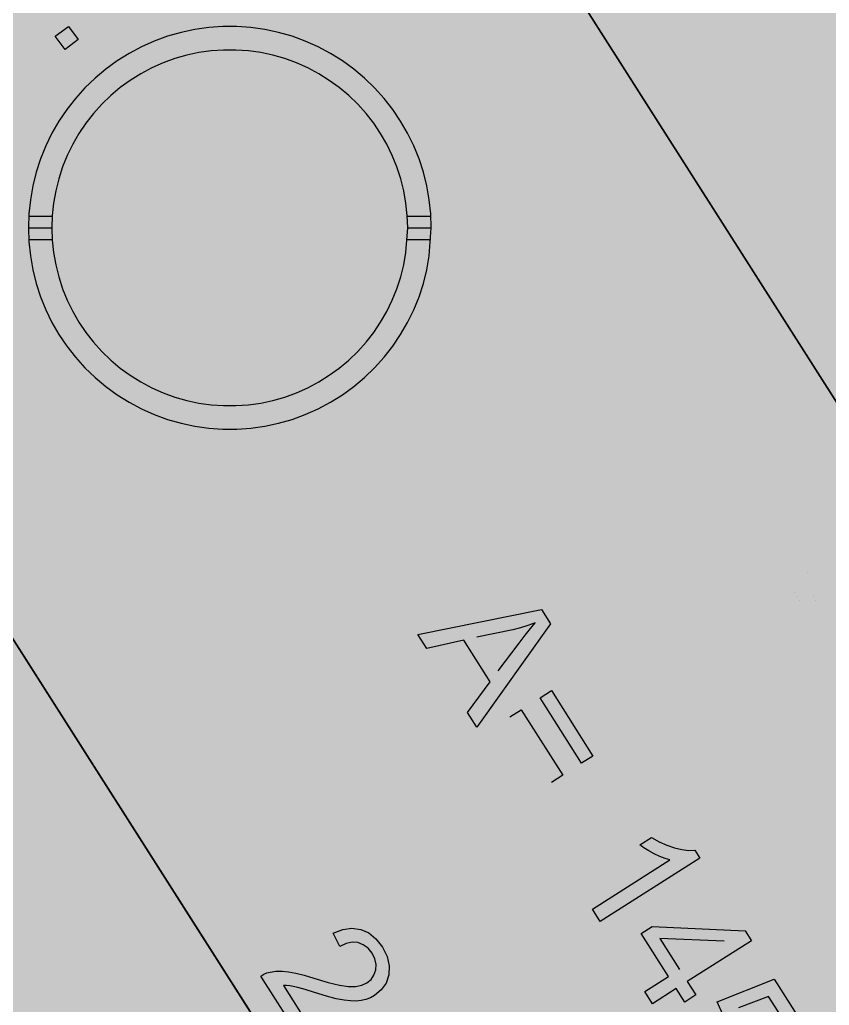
# Model space of a CAD drawing. Extents: x -5280327 to 29700, y -3925683 to 5564800.
# Drawn here: x 19512.8 to 19782.6, y 5512.1 to 5840.6 of the extents above; entities that cross this region are included whole.
import ezdxf

# ---------------------------------------------------------------- set-up
doc = ezdxf.new("R2010")
doc.units = 0
doc.linetypes.add('6', pattern=[2640.874023, 1320.437012, -1320.437012])
doc.layers.get('0').update_dxf_attribs({"linetype": 'CONTINUOUS'})
for name, color, linetype in [('31_PREDIOS_TOTAL', 7, 'CONTINUOUS'), ('CIRCULO', 7, 'CONTINUOUS'), ('LOTES', 7, 'CONTINUOUS')]:
    doc.layers.add(name, color=color, linetype=linetype)

msp = doc.modelspace()

# ---------------------------------------------------------------- linework, layer by layer
at = {"color": 7, "linetype": '6', "const_width": 10343.08}
msp.add_lwpolyline([(0, 29405.62), (24528.32, 0)], dxfattribs=at)
msp.add_lwpolyline([(0, 29405.62), (24528.32, 0)], dxfattribs=at)
at = {"layer": '31_PREDIOS_TOTAL', "color": 7, "const_width": 0.00153}
for points in [[(19785.54, 5635.41), (19781.64, 5632.92), (19767.73, 5654.76), (19767.73, 5654.76), (19768.72, 5655.34), (19769.76, 5655.78), (19770.85, 5656.08), (19770.85, 5656.08), (19772.76, 5656.36), (19774.79, 5656.4), (19776.95, 5656.21), (19776.95, 5656.21), (19779.36, 5655.77), (19782.15, 5655.06), (19785.33, 5654.09)], [(19785.65, 5649.25), (19782.46, 5650.24), (19780.08, 5650.92), (19778.51, 5651.29), (19778.51, 5651.29), (19777.36, 5651.48), (19776.27, 5651.59), (19775.22, 5651.61), (19785.54, 5635.41)]]:
    msp.add_lwpolyline(points, dxfattribs=at)
at = {"layer": '31_PREDIOS_TOTAL', "color": 7}
for points in [[(19527.88, 5830.75, 33030.86), (19524.62, 5835.16, 33030.86), (19529.03, 5838.41, 33030.86), (19532.28, 5834.01, 33030.86), (19527.88, 5830.75, 33030.86)], [(19645.53, 5635.68, 33030.86), (19686.66, 5643.97, 33030.86), (19689.65, 5639.25, 33030.86), (19665.17, 5604.73, 33030.86), (19662.01, 5609.72, 33030.86), (19669.58, 5619.93, 33030.86), (19660.8, 5633.76, 33030.86), (19648.48, 5631.03, 33030.86), (19645.53, 5635.68, 33030.86)], [(19672.28, 5623.55, 33030.86), (19679.25, 5632.81, 33030.86), (19679.25, 5632.81, 33030.86), (19681.25, 5635.43, 33030.86), (19683.04, 5637.67, 33030.86), (19684.62, 5639.51, 33030.86), (19684.62, 5639.51, 33030.86), (19682.2, 5638.64, 33030.86), (19679.71, 5637.9, 33030.86), (19677.17, 5637.28, 33030.86), (19665.16, 5634.76, 33030.86)], [(19700.06, 5592.74, 33030.86), (19686.21, 5614.57, 33030.86), (19689.99, 5616.98, 33030.86), (19703.85, 5595.14, 33030.86), (19700.06, 5592.74, 33030.86)], [(19676.17, 5608.2, 33030.86), (19679.96, 5610.6, 33030.86), (19693.82, 5588.77, 33030.86), (19690.03, 5586.36, 33030.86)], [(19706.24, 5540.04, 33030.86), (19703.66, 5544.1, 33030.86), (19729.53, 5560.52, 33030.86), (19729.53, 5560.52, 33030.86), (19727.91, 5561.01, 33030.86), (19726.17, 5561.7, 33030.86), (19724.29, 5562.59, 33030.86), (19724.29, 5562.59, 33030.86), (19722.46, 5563.59, 33030.86), (19720.86, 5564.57, 33030.86), (19719.48, 5565.54, 33030.86), (19723.41, 5568.03, 33030.86), (19723.41, 5568.03, 33030.86), (19725.93, 5566.58, 33030.86), (19728.48, 5565.41, 33030.86), (19731.06, 5564.54, 33030.86), (19731.06, 5564.54, 33030.86), (19733.54, 5563.96, 33030.86), (19735.78, 5563.69, 33030.86), (19737.78, 5563.73, 33030.86), (19739.44, 5561.12, 33030.86), (19706.24, 5540.04, 33030.86)], [(19607.07, 5499.96, 33030.86), (19593.16, 5521.79, 33030.86), (19593.16, 5521.79, 33030.86), (19594.15, 5522.38, 33030.86), (19595.19, 5522.82, 33030.86), (19596.28, 5523.12, 33030.86), (19596.28, 5523.12, 33030.86), (19598.18, 5523.39, 33030.86), (19600.22, 5523.43, 33030.86), (19602.37, 5523.24, 33030.86), (19602.37, 5523.24, 33030.86), (19604.79, 5522.8, 33030.86), (19607.58, 5522.1, 33030.86), (19610.76, 5521.12, 33030.86), (19610.76, 5521.12, 33030.86), (19615.54, 5519.66, 33030.86), (19619.41, 5518.72, 33030.86), (19622.39, 5518.3, 33030.86), (19622.39, 5518.3, 33030.86), (19624.75, 5518.32, 33030.86), (19626.77, 5518.73, 33030.86), (19628.47, 5519.51, 33030.86), (19628.47, 5519.51, 33030.86), (19629.87, 5520.67, 33030.86), (19630.86, 5522.11, 33030.86), (19631.44, 5523.83, 33030.86), (19631.44, 5523.83, 33030.86), (19631.56, 5525.68, 33030.86), (19631.15, 5527.53, 33030.86), (19630.24, 5529.38, 33030.86), (19630.24, 5529.38, 33030.86), (19628.88, 5531.07, 33030.86), (19627.3, 5532.26, 33030.86), (19625.49, 5532.94, 33030.86), (19625.49, 5532.94, 33030.86), (19623.55, 5533.08, 33030.86), (19621.55, 5532.64, 33030.86), (19619.49, 5531.63, 33030.86), (19617.27, 5536.07, 33030.86), (19617.27, 5536.07, 33030.86), (19620.48, 5537.34, 33030.86), (19623.53, 5537.78, 33030.86), (19626.43, 5537.37, 33030.86), (19626.43, 5537.37, 33030.86), (19629.11, 5536.16, 33030.86), (19631.52, 5534.18, 33030.86), (19633.65, 5531.42, 33030.86), (19633.65, 5531.42, 33030.86), (19635.24, 5528.29, 33030.86), (19635.95, 5525.22, 33030.86), (19635.81, 5522.22, 33030.86), (19635.81, 5522.22, 33030.86), (19634.89, 5519.47, 33030.86), (19633.3, 5517.16, 33030.86), (19631.04, 5515.29, 33030.86), (19631.04, 5515.29, 33030.86), (19629.66, 5514.54, 33030.86), (19628.19, 5513.98, 33030.86), (19626.62, 5513.61, 33030.86), (19626.62, 5513.61, 33030.86), (19624.9, 5513.45, 33030.86), (19622.99, 5513.49, 33030.86), (19620.87, 5513.74, 33030.86), (19620.87, 5513.74, 33030.86), (19618.31, 5514.26, 33030.86), (19615.05, 5515.11, 33030.86), (19611.08, 5516.29, 33030.86), (19611.08, 5516.29, 33030.86), (19607.89, 5517.27, 33030.86), (19605.51, 5517.95, 33030.86), (19603.93, 5518.33, 33030.86), (19603.93, 5518.33, 33030.86), (19602.79, 5518.52, 33030.86), (19601.69, 5518.62, 33030.86), (19600.65, 5518.64, 33030.86), (19610.96, 5502.44, 33030.86)], [(19721.1, 5516.63, 33030.86), (19729.01, 5521.66, 33030.86), (19719.91, 5536, 33030.86), (19723.63, 5538.36, 33030.86), (19754.64, 5536.87, 33030.86), (19756.74, 5533.56, 33030.86), (19735.31, 5519.96, 33030.86), (19738.15, 5515.49, 33030.86), (19734.43, 5513.13, 33030.86), (19731.59, 5517.6, 33030.86), (19723.67, 5512.57, 33030.86), (19721.1, 5516.63, 33030.86)], [(19747.64, 5533.48, 33030.86), (19726.16, 5534.37, 33030.86), (19732.74, 5524.02, 33030.86)], [(19747.16, 5509.03, 33030.86), (19745.23, 5513.15, 33030.86), (19764.25, 5520.73, 33030.86), (19774.69, 5504.29, 33030.86)], [(19770.81, 5501.83, 33030.86), (19762.43, 5515.02, 33030.86), (19752.41, 5511.16, 33030.86)]]:
    msp.add_polyline3d(points, dxfattribs=at)
at = {"layer": '@NUMEROS DE LOTES', "color": 7, "const_width": 9.98}
for points in [[(19578.45, 5744.94), (19532.74, 5744.94), (19532.74, 5744.94), (19533.62, 5749.36), (19535.21, 5753.61), (19537.51, 5757.67), (19537.51, 5757.67), (19540.94, 5761.89), (19545.92, 5766.58), (19552.45, 5771.75), (19552.45, 5771.75), (19556.38, 5774.81), (19559.24, 5777.32), (19561.02, 5779.31), (19561.02, 5779.31), (19562.06, 5781), (19562.68, 5782.63), (19562.89, 5784.21), (19562.89, 5784.21), (19562.68, 5785.8), (19562.07, 5787.23), (19561.04, 5788.49), (19561.04, 5788.49), (19559.7, 5789.48), (19558.15, 5790.07), (19556.38, 5790.27), (19556.38, 5790.27), (19554.56, 5790.07), (19552.97, 5789.45), (19551.61, 5788.44), (19551.61, 5788.44), (19550.51, 5786.9), (19549.68, 5784.75), (19549.13, 5781.97), (19533.87, 5783.2), (19533.87, 5783.2), (19534.63, 5787.17), (19535.73, 5790.52), (19537.16, 5793.24), (19537.16, 5793.24), (19538.97, 5795.46), (19541.22, 5797.31), (19543.91, 5798.78), (19543.91, 5798.78), (19547.18, 5799.85), (19551.21, 5800.49), (19555.97, 5800.7), (19555.97, 5800.7), (19560.93, 5800.5), (19565.1, 5799.89), (19568.48, 5798.87), (19568.48, 5798.87), (19571.25, 5797.43), (19573.59, 5795.56), (19575.51, 5793.24), (19575.51, 5793.24), (19576.94, 5790.61), (19577.79, 5787.77), (19578.07, 5784.73), (19578.07, 5784.73), (19577.75, 5781.44), (19576.77, 5778.25), (19575.14, 5775.16), (19575.14, 5775.16), (19572.65, 5772.02), (19569.09, 5768.68), (19564.46, 5765.13), (19564.46, 5765.13), (19561.73, 5763.23), (19559.68, 5761.74), (19558.31, 5760.68), (19558.31, 5760.68), (19557.21, 5759.75), (19556, 5758.64), (19554.66, 5757.35), (19578.45, 5757.35), (19578.45, 5744.94)], [(19584.96, 5772.58), (19584.96, 5772.58), (19585.58, 5781.96), (19587.46, 5789.25), (19590.59, 5794.46), (19590.59, 5794.46), (19594.99, 5797.93), (19600.71, 5800.01), (19607.73, 5800.7), (19607.73, 5800.7), (19611.2, 5800.55), (19614.23, 5800.1), (19616.82, 5799.34), (19616.82, 5799.34), (19619.05, 5798.34), (19620.98, 5797.15), (19622.62, 5795.79), (19622.62, 5795.79), (19624.01, 5794.3), (19625.19, 5792.77), (19626.16, 5791.19), (19626.16, 5791.19), (19626.96, 5789.49), (19627.65, 5787.61), (19628.23, 5785.56), (19628.23, 5785.56), (19629.08, 5781.41), (19629.59, 5777.14), (19629.76, 5772.76), (19629.76, 5772.76), (19629.2, 5763.71), (19627.52, 5756.42), (19624.72, 5750.92), (19624.72, 5750.92), (19620.54, 5747.08), (19614.74, 5744.77), (19607.32, 5744), (19607.32, 5744), (19603.01, 5744.25), (19599.28, 5744.98), (19596.14, 5746.21), (19596.14, 5746.21), (19593.47, 5747.91), (19591.14, 5750.07), (19589.15, 5752.68), (19589.15, 5752.68), (19587.92, 5754.95), (19586.89, 5757.71), (19586.06, 5760.96), (19586.06, 5760.96), (19585.45, 5764.59), (19585.08, 5768.46), (19584.96, 5772.58)], [(19600.07, 5772.54), (19600.27, 5766.3), (19600.89, 5761.53), (19601.92, 5758.23), (19601.92, 5758.23), (19603.34, 5756.1), (19605.13, 5754.83), (19607.29, 5754.4), (19607.29, 5754.4), (19608.76, 5754.58), (19610.1, 5755.12), (19611.31, 5756.03), (19611.31, 5756.03), (19612.34, 5757.32), (19613.18, 5759.04), (19613.81, 5761.17), (19613.81, 5761.17), (19614.26, 5763.95), (19614.53, 5767.6), (19614.62, 5772.13), (19614.62, 5772.13), (19614.41, 5778.61), (19613.79, 5783.51), (19612.77, 5786.81), (19612.77, 5786.81), (19611.33, 5788.9), (19609.47, 5790.15), (19607.21, 5790.57), (19607.21, 5790.57), (19604.93, 5790.14), (19603.11, 5788.86), (19601.75, 5786.73), (19601.75, 5786.73), (19600.82, 5783.45), (19600.25, 5778.72), (19600.07, 5772.54)]]:
    msp.add_lwpolyline(points, dxfattribs=at)
at = {"layer": 'CIRCULO', "color": 7}
for points in [[(19649.93, 5771.25, 33030.86), (19649.77, 5775.93, 33030.86), (19649.28, 5780.59, 33030.86), (19648.47, 5785.21, 33030.86), (19647.33, 5789.75, 33030.86), (19645.88, 5794.21, 33030.86), (19644.13, 5798.56, 33030.86), (19642.07, 5802.77, 33030.86), (19639.73, 5806.83, 33030.86), (19637.11, 5810.71, 33030.86), (19634.23, 5814.4, 33030.86), (19631.09, 5817.89, 33030.86), (19627.72, 5821.14, 33030.86), (19624.13, 5824.15, 33030.86), (19620.34, 5826.91, 33030.86), (19616.36, 5829.39, 33030.86), (19612.23, 5831.59, 33030.86), (19607.94, 5833.5, 33030.86), (19603.54, 5835.1, 33030.86), (19599.04, 5836.39, 33030.86), (19594.45, 5837.37, 33030.86), (19589.81, 5838.02, 33030.86), (19585.14, 5838.35, 33030.86), (19580.45, 5838.35, 33030.86), (19575.78, 5838.02, 33030.86), (19571.13, 5837.37, 33030.86), (19566.55, 5836.39, 33030.86), (19562.05, 5835.1, 33030.86), (19557.64, 5833.5, 33030.86), (19553.36, 5831.59, 33030.86), (19549.22, 5829.39, 33030.86), (19545.25, 5826.91, 33030.86), (19541.46, 5824.15, 33030.86), (19537.87, 5821.14, 33030.86), (19534.5, 5817.89, 33030.86), (19531.36, 5814.4, 33030.86), (19528.48, 5810.71, 33030.86), (19525.86, 5806.83, 33030.86), (19523.51, 5802.77, 33030.86), (19521.46, 5798.56, 33030.86), (19519.7, 5794.21, 33030.86), (19518.25, 5789.75, 33030.86), (19517.12, 5785.21, 33030.86), (19516.31, 5780.59, 33030.86), (19515.82, 5775.93, 33030.86), (19515.65, 5771.25, 33030.86), (19515.82, 5766.56, 33030.86), (19516.31, 5761.9, 33030.86), (19517.12, 5757.29, 33030.86), (19518.25, 5752.74, 33030.86), (19519.7, 5748.28, 33030.86), (19521.46, 5743.94, 33030.86), (19523.51, 5739.73, 33030.86), (19525.86, 5735.67, 33030.86), (19528.48, 5731.78, 33030.86), (19531.36, 5728.09, 33030.86), (19534.5, 5724.61, 33030.86), (19537.87, 5721.35, 33030.86), (19541.46, 5718.34, 33030.86), (19545.25, 5715.59, 33030.86), (19549.22, 5713.1, 33030.86), (19553.36, 5710.9, 33030.86), (19557.64, 5709, 33030.86), (19562.05, 5707.39, 33030.86), (19566.55, 5706.1, 33030.86), (19571.13, 5705.13, 33030.86), (19575.78, 5704.48, 33030.86), (19580.45, 5704.15, 33030.86), (19585.14, 5704.15, 33030.86), (19589.81, 5704.48, 33030.86), (19594.45, 5705.13, 33030.86), (19599.04, 5706.1, 33030.86), (19603.54, 5707.39, 33030.86), (19607.94, 5709, 33030.86), (19612.23, 5710.9, 33030.86), (19616.36, 5713.1, 33030.86), (19620.34, 5715.59, 33030.86), (19624.13, 5718.34, 33030.86), (19627.72, 5721.35, 33030.86), (19631.09, 5724.61, 33030.86), (19634.23, 5728.09, 33030.86), (19637.11, 5731.78, 33030.86), (19639.73, 5735.67, 33030.86), (19642.07, 5739.73, 33030.86), (19644.13, 5743.94, 33030.86), (19645.88, 5748.28, 33030.86), (19647.33, 5752.74, 33030.86), (19648.47, 5757.29, 33030.86), (19649.28, 5761.9, 33030.86), (19649.93, 5771.25, 33030.86)], [(19642.1, 5771.25, 33030.86), (19641.96, 5775.38, 33030.86), (19641.52, 5779.5, 33030.86), (19640.8, 5783.58, 33030.86), (19639.8, 5787.59, 33030.86), (19638.52, 5791.53, 33030.86), (19636.97, 5795.37, 33030.86), (19635.16, 5799.09, 33030.86), (19633.09, 5802.68, 33030.86), (19630.77, 5806.11, 33030.86), (19628.23, 5809.37, 33030.86), (19625.46, 5812.45, 33030.86), (19622.48, 5815.32, 33030.86), (19619.31, 5817.98, 33030.86), (19615.96, 5820.42, 33030.86), (19612.45, 5822.61, 33030.86), (19608.79, 5824.55, 33030.86), (19605.01, 5826.24, 33030.86), (19601.12, 5827.65, 33030.86), (19597.14, 5828.79, 33030.86), (19593.09, 5829.65, 33030.86), (19588.99, 5830.23, 33030.86), (19584.86, 5830.52, 33030.86), (19580.72, 5830.52, 33030.86), (19576.59, 5830.23, 33030.86), (19572.5, 5829.65, 33030.86), (19568.45, 5828.79, 33030.86), (19564.47, 5827.65, 33030.86), (19560.58, 5826.24, 33030.86), (19556.8, 5824.55, 33030.86), (19553.14, 5822.61, 33030.86), (19549.63, 5820.42, 33030.86), (19546.28, 5817.98, 33030.86), (19543.11, 5815.32, 33030.86), (19540.13, 5812.45, 33030.86), (19537.36, 5809.37, 33030.86), (19534.81, 5806.11, 33030.86), (19532.5, 5802.68, 33030.86), (19530.43, 5799.09, 33030.86), (19528.61, 5795.37, 33030.86), (19527.06, 5791.53, 33030.86), (19525.78, 5787.59, 33030.86), (19524.78, 5783.58, 33030.86), (19524.06, 5779.5, 33030.86), (19523.63, 5775.38, 33030.86), (19523.49, 5771.25, 33030.86), (19523.63, 5767.11, 33030.86), (19524.06, 5762.99, 33030.86), (19524.78, 5758.92, 33030.86), (19525.78, 5754.9, 33030.86), (19527.06, 5750.96, 33030.86), (19528.61, 5747.13, 33030.86), (19530.43, 5743.4, 33030.86), (19532.5, 5739.82, 33030.86), (19534.81, 5736.39, 33030.86), (19537.36, 5733.13, 33030.86), (19540.13, 5730.05, 33030.86), (19543.11, 5727.17, 33030.86), (19546.28, 5724.51, 33030.86), (19549.63, 5722.08, 33030.86), (19553.14, 5719.89, 33030.86), (19556.8, 5717.94, 33030.86), (19560.58, 5716.26, 33030.86), (19564.47, 5714.84, 33030.86), (19568.45, 5713.7, 33030.86), (19572.5, 5712.84, 33030.86), (19576.59, 5712.27, 33030.86), (19580.72, 5711.98, 33030.86), (19584.86, 5711.98, 33030.86), (19588.99, 5712.27, 33030.86), (19593.09, 5712.84, 33030.86), (19597.14, 5713.7, 33030.86), (19601.12, 5714.84, 33030.86), (19605.01, 5716.26, 33030.86), (19608.79, 5717.94, 33030.86), (19612.45, 5719.89, 33030.86), (19615.96, 5722.08, 33030.86), (19619.31, 5724.51, 33030.86), (19622.48, 5727.17, 33030.86), (19625.46, 5730.05, 33030.86), (19628.23, 5733.13, 33030.86), (19630.77, 5736.39, 33030.86), (19633.09, 5739.82, 33030.86), (19635.16, 5743.4, 33030.86), (19636.97, 5747.13, 33030.86), (19638.52, 5750.96, 33030.86), (19639.8, 5754.9, 33030.86), (19640.8, 5758.92, 33030.86), (19641.52, 5762.99, 33030.86), (19642.1, 5771.25, 33030.86)], [(19515.77, 5775.16, 33030.86), (19523.62, 5775.16, 33030.86)], [(19641.97, 5775.16, 33030.86), (19649.82, 5775.16, 33030.86)], [(19515.65, 5771.25, 33030.86), (19523.49, 5771.25, 33030.86)], [(19642.1, 5771.25, 33030.86), (19649.93, 5771.25, 33030.86)], [(19515.77, 5767.33, 33030.86), (19523.62, 5767.33, 33030.86)], [(19641.97, 5767.33, 33030.86), (19649.82, 5767.33, 33030.86)]]:
    msp.add_polyline3d(points, dxfattribs=at)
at = {"layer": 'LOTES', "color": 7}
for points in [[(19844.81, 6129.87, 33030.86), (19623.86, 5966.43, 33030.86), (20062.77, 5277.15, 33030.86), (20284.57, 5439.24, 33030.86), (19844.81, 6129.87, 33030.86)], [(19623.86, 5966.43, 33030.86), (19402.91, 5802.99, 33030.86), (19840.96, 5115.05, 33030.86), (20062.77, 5277.15, 33030.86), (19623.86, 5966.43, 33030.86)], [(19623.86, 5966.43, 66061.73), (20432.39, 4696.67, 66061.73)], [(19402.91, 5802.99, 33030.86), (19181.96, 5639.55, 33030.86), (19619.16, 4952.96, 33030.86), (19840.96, 5115.05, 33030.86), (19402.91, 5802.99, 33030.86)], [(19402.91, 5802.99, 66061.73), (20217.63, 4523.51, 66061.73)]]:
    msp.add_polyline3d(points, dxfattribs=at)

doc.saveas('drawing.dxf')
